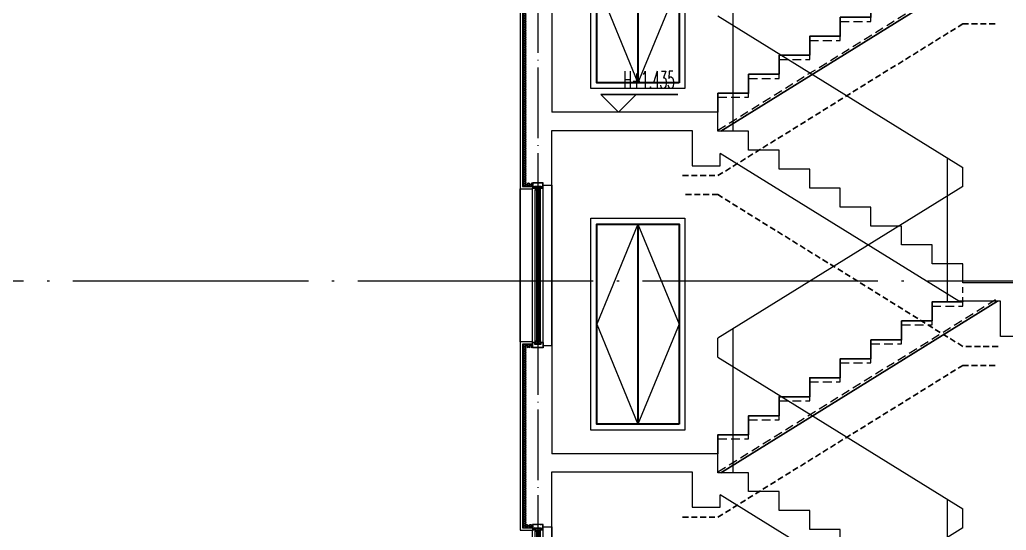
# Model space of a CAD drawing. Extents: x -518115 to 790560, y -210384 to 1628073.
# Drawn here: x 546211 to 554593, y -85843 to -81508 of the extents above; entities that cross this region are included whole.
import ezdxf

# ---------------------------------------------------------------- set-up
doc = ezdxf.new("R2010")
doc.units = 0
doc.header["$LTSCALE"] = 1000
doc.header["$MEASUREMENT"] = 0
doc.linetypes.add('DOTE', pattern=[2.42, 2, -0.2, 0.02, -0.2])
doc.linetypes.add('HIDDEN', pattern=[0.375, 0.25, -0.125])
for name, color, linetype in [('DIM_ELEV', 3, 'Continuous'), ('审核', 1, 'Continuous'), ('看线', 251, 'Continuous'), ('立面-看线', 251, 'Continuous')]:
    doc.layers.add(name, color=color, linetype=linetype)
for name, color, linetype, lineweight in [('DOTE', 19, 'DOTE', 9), ('PUB_HATCH', 8, 'Continuous', 9), ('S_WINDOW', 144, 'Continuous', 15), ('STAIR', 2, 'Continuous', 18), ('内粉刷', 37, 'Continuous', 9), ('立面-普通轮廓', 7, 'Continuous', 18), ('立面-栏杆', 105, 'Continuous', 15), ('立面-窗', 129, 'Continuous', 30), ('立面-窗开启线', 250, 'Continuous', 13), ('细细', 250, 'Continuous', 0)]:
    doc.layers.add(name, color=color, linetype=linetype, lineweight=lineweight)
doc.styles.add('_TCH_DIM', font='SIMPLEX.shx', dxfattribs={"width": 0.7, "bigfont": 'GBCBIG.shx'})
pattern_1 = [(315, (-218910.2607, -140541.0897), (-1.767766953, -1.767766953), []), (315, (-218909.0822, -140541.0897), (-1.767766953, -1.767766953), [])]
pattern_2 = [(315, (-218910.2607, -141979.3279), (-1.767766953, -1.767766953), []), (315, (-218909.0822, -141979.3279), (-1.767766953, -1.767766953), [])]

# ---------------------------------------------------------------- blocks, each defined once
blk = doc.blocks.new('zrszerf')
at = {"layer": '细细'}
h = blk.add_hatch(dxfattribs=at)
h.set_pattern_fill('金属', color=256, style=0)
h.set_pattern_definition(pattern_1)
h.paths.add_polyline_path([(257694.9, 608543.3), (257714.9, 608543.3), (257714.9, 608556.8), (257764.9, 608556.8), (257764.9, 608543.3), (257784.9, 608543.3), (257784.9, 608588.3), (257694.9, 608588.3)])
h.paths.add_polyline_path([(257712.9, 608558.8), (257712.9, 608545.3), (257696.9, 608545.3), (257696.9, 608586.3), (257782.9, 608586.3), (257782.9, 608545.3), (257766.9, 608545.3), (257766.9, 608558.8)], flags=16)
h = blk.add_hatch(dxfattribs=at)
h.set_pattern_fill('金属', color=256, style=0)
h.set_pattern_definition(pattern_1)
h.paths.add_polyline_path([(257762.4, 608554.8), (257762.4, 608529.8), (257750.4, 608529.8), (257750.4, 608539.8), (257729.4, 608539.8), (257729.4, 608529.8), (257717.4, 608529.8), (257717.4, 608554.8)])
h.paths.add_polyline_path([(257719.4, 608552.8), (257719.4, 608531.8), (257727.4, 608531.8), (257727.4, 608541.8), (257752.4, 608541.8), (257752.4, 608531.8), (257760.4, 608531.8), (257760.4, 608552.8)], flags=16)
h = blk.add_hatch(color=256, dxfattribs=at)
edge = h.paths.add_edge_path()
edge.add_line((257735.4, 608539.8), (257735.4, 608527.8))
edge.add_arc((257739.9, 608519.5), 9.44, 61.51755, 118.48245, ccw=False)
edge.add_line((257744.4, 608527.8), (257744.4, 608539.8))
edge.add_arc((257739.9, 608548.1), 9.44, 241.51755, 298.48245, ccw=False)
h = blk.add_hatch(dxfattribs=at)
h.set_pattern_fill('金属', color=256, style=0)
h.set_pattern_definition(pattern_2)
h.paths.add_polyline_path([(257694.9, 607233.3), (257714.9, 607233.3), (257714.9, 607219.8), (257764.9, 607219.8), (257764.9, 607233.3), (257784.9, 607233.3), (257784.9, 607188.3), (257694.9, 607188.3)])
h.paths.add_polyline_path([(257712.9, 607217.8), (257712.9, 607231.3), (257696.9, 607231.3), (257696.9, 607190.3), (257782.9, 607190.3), (257782.9, 607231.3), (257766.9, 607231.3), (257766.9, 607217.8)], flags=16)
h = blk.add_hatch(dxfattribs=at)
h.set_pattern_fill('金属', color=256, style=0)
h.set_pattern_definition(pattern_2)
h.paths.add_polyline_path([(257762.4, 607221.8), (257762.4, 607246.8), (257750.4, 607246.8), (257750.4, 607236.8), (257729.4, 607236.8), (257729.4, 607246.8), (257717.4, 607246.8), (257717.4, 607221.8)])
h.paths.add_polyline_path([(257719.4, 607223.8), (257719.4, 607244.8), (257727.4, 607244.8), (257727.4, 607234.8), (257752.4, 607234.8), (257752.4, 607244.8), (257760.4, 607244.8), (257760.4, 607223.8)], flags=16)
h = blk.add_hatch(color=256, dxfattribs=at)
edge = h.paths.add_edge_path()
edge.add_line((257735.4, 607236.8), (257735.4, 607248.8))
edge.add_arc((257739.9, 607257.1), 9.44, 241.51755, 298.48245)
edge.add_line((257744.4, 607248.8), (257744.4, 607236.8))
edge.add_arc((257739.9, 607228.5), 9.44, 61.51755, 118.48245)
at = {"layer": 'S_WINDOW'}
for p, q in [((257694.9, 607233.3), (257694.9, 608543.3)), ((257717.4, 607246.8), (257717.4, 608529.8)), ((257762.4, 607246.8), (257762.4, 608529.8)), ((257784.9, 607233.3), (257784.9, 608543.3))]:
    blk.add_line(p, q, dxfattribs=at)
for points in [[(257784.9, 608588.3), (257784.9, 608543.3), (257764.9, 608543.3), (257764.9, 608556.8), (257714.9, 608556.8), (257714.9, 608543.3), (257694.9, 608543.3), (257694.9, 608588.3)], [(257782.9, 608586.3), (257782.9, 608545.3), (257766.9, 608545.3), (257766.9, 608558.8), (257712.9, 608558.8), (257712.9, 608545.3), (257696.9, 608545.3), (257696.9, 608586.3)], [(257762.4, 608554.8), (257762.4, 608529.8), (257750.4, 608529.8), (257750.4, 608539.8), (257729.4, 608539.8), (257729.4, 608529.8), (257717.4, 608529.8), (257717.4, 608554.8)], [(257760.4, 608552.8), (257760.4, 608531.8), (257752.4, 608531.8), (257752.4, 608541.8), (257727.4, 608541.8), (257727.4, 608531.8), (257719.4, 608531.8), (257719.4, 608552.8)], [(257784.9, 607188.3), (257784.9, 607233.3), (257764.9, 607233.3), (257764.9, 607219.8), (257714.9, 607219.8), (257714.9, 607233.3), (257694.9, 607233.3), (257694.9, 607188.3)], [(257782.9, 607190.3), (257782.9, 607231.3), (257766.9, 607231.3), (257766.9, 607217.8), (257712.9, 607217.8), (257712.9, 607231.3), (257696.9, 607231.3), (257696.9, 607190.3)], [(257762.4, 607221.8), (257762.4, 607246.8), (257750.4, 607246.8), (257750.4, 607236.8), (257729.4, 607236.8), (257729.4, 607246.8), (257717.4, 607246.8), (257717.4, 607221.8)], [(257760.4, 607223.8), (257760.4, 607244.8), (257752.4, 607244.8), (257752.4, 607234.8), (257727.4, 607234.8), (257727.4, 607244.8), (257719.4, 607244.8), (257719.4, 607223.8)]]:
    blk.add_lwpolyline(points, close=True, dxfattribs=at)
at = {"layer": '细细'}
for points in [[(257729.4, 608529.8), (257729.4, 607246.8)], [(257735.4, 607248.8), (257735.4, 608539.8)], [(257744.4, 607248.8), (257744.4, 608539.8)], [(257750.4, 608529.8), (257750.4, 607246.8)]]:
    blk.add_lwpolyline(points, dxfattribs=at)
for points in [[(257735.4, 608539.8), (257735.4, 608527.8, -0.253805), (257744.4, 608527.8), (257744.4, 608539.8, -0.253805)], [(257735.4, 607236.8), (257735.4, 607248.8, 0.253805), (257744.4, 607248.8), (257744.4, 607236.8, 0.253805)]]:
    blk.add_lwpolyline(points, format="xyb", close=True, dxfattribs=at)
blk = doc.blocks.new('BFGBFBCBVFB')
at = {"layer": '立面-看线'}
h = blk.add_hatch(dxfattribs=at)
h.set_pattern_fill('HONEY', color=256, scale=7)
h.set_pattern_definition([(0, (77469.076, -360831.97), (16.66875, 9.623705), [11.1125, -22.225]), (120, (77469.076, -360831.97), (-16.66874801, 9.62370845), [11.1125, -22.225]), (60, (77469.076, -360831.97), (1.99e-06, 19.24741345), [-22.225, 11.1125])])
h.paths.add_polyline_path([(888492.3, 24615), (888522.3, 24615), (888522.3, 25515), (888577.3, 25515), (888577.3, 25545), (888492.3, 25545)])
h = blk.add_hatch(dxfattribs=at)
h.set_pattern_fill('HONEY', color=256, scale=7)
h.set_pattern_definition([(0, (77469.098, -360831.968), (16.66875, 9.623705), [11.1125, -22.225]), (120, (77469.098, -360831.968), (-16.66874801, 9.62370845), [11.1125, -22.225]), (60, (77469.098, -360831.968), (1.99e-06, 19.24741345), [-22.225, 11.1125])])
h.paths.add_polyline_path([(888492.3, 24615), (888522.3, 24615), (888522.3, 24015), (888577.3, 24015), (888577.3, 23985), (888492.3, 23985)])
at = {"layer": 'PUB_HATCH', "color": 215, "true_color": 0xa953a0}
blk.add_lwpolyline([(888577.3, 25545), (888492.3, 25545), (888492.3, 23985), (888577.3, 23985)], dxfattribs=at)
at = {"layer": 'STAIR', "linetype": 'HIDDEN', "ltscale": 0.3}
blk.add_line((890152.4, 24462.3), (892520.9, 25930), dxfattribs=at)
blk.add_lwpolyline([(890152.4, 24580), (890152.4, 24741.1), (890412.4, 24741.1), (890412.4, 24902.2), (890672.4, 24902.2), (890672.4, 25063.3), (890932.4, 25063.3), (890932.4, 25224.4), (891192.4, 25224.4), (891192.4, 25385.5), (891452.4, 25385.5), (891452.4, 25546.6), (891712.4, 25546.6), (891712.4, 25707.8), (891972.4, 25707.8), (891972.4, 25868.9), (892232.4, 25868.9), (892232.4, 26030)], dxfattribs=at)
at = {"layer": '内粉刷'}
for p, q in [((890152.4, 24615), (888742.3, 24615)), ((888742.3, 24460), (889932.4, 24460)), ((889932.4, 24460), (889932.4, 24160)), ((890172.4, 24160), (890172.4, 24265.3)), ((889932.4, 24160), (890172.4, 24160)), ((894152.4, 23165), (892232.4, 23165))]:
    blk.add_line(p, q, dxfattribs=at)
for points in [[(888577.3, 25565), (888472.3, 25565), (888472.3, 23965), (888577.3, 23965)], [(888667.3, 25535), (888742.3, 25535), (888742.3, 24615)], [(892232.4, 23165), (892232.4, 23326.1), (891972.4, 23326.1), (891972.4, 23487.2), (891712.4, 23487.2), (891712.4, 23648.3), (891452.4, 23648.3), (891452.4, 23809.4), (891192.4, 23809.4), (891192.4, 23970.5), (890932.4, 23970.5), (890932.4, 24131.6), (890672.4, 24131.6), (890672.4, 24292.8), (890412.4, 24292.8), (890412.4, 24453.9), (890152.4, 24453.9), (890152.4, 24615)], [(888667.3, 23995), (888742.3, 23995), (888742.3, 24460)], [(894152.4, 23010), (892792.4, 23010), (892792.4, 22710), (892552.4, 22710), (892552.4, 23010), (892198.2, 23010), (890172.4, 24265.3)]]:
    blk.add_lwpolyline(points, dxfattribs=at)
at = {"layer": '看线'}
for p, q in [((888472.3, 26865), (888472.3, 25565)), ((888742.3, 25535), (888742.3, 26895))]:
    blk.add_line(p, q, dxfattribs=at)
at = {"layer": '看线', "color": 32}
blk.add_line((890176.7, 24453.9), (892526.6, 25910), dxfattribs=at)
blk.add_lwpolyline([(890152.4, 24615), (890152.4, 24776.1), (890412.4, 24776.1), (890412.4, 24937.2), (890672.4, 24937.2), (890672.4, 25098.3), (890932.4, 25098.3), (890932.4, 25259.4), (891192.4, 25259.4), (891192.4, 25420.5), (891452.4, 25420.5), (891452.4, 25581.6), (891712.4, 25581.6), (891712.4, 25742.8), (891972.4, 25742.8), (891972.4, 25903.9), (892232.4, 25903.9), (892232.4, 25910)], dxfattribs=at)
at = {"xscale": -1}
blk.add_blockref('zrszerf', (1146362.2, -581673.3), dxfattribs=at)
blk = doc.blocks.new('GDFGDGHDCAS')
at = {"layer": '立面-普通轮廓'}
blk.add_lwpolyline([(887240.9, 98177.9), (886440.9, 98177.9), (886440.9, 99977.9), (887240.9, 99977.9)], close=True, dxfattribs=at)
at = {"layer": '立面-窗'}
blk.add_line((886840.9, 99927.9), (886840.9, 98227.9), dxfattribs=at)
blk.add_lwpolyline([(887190.9, 98227.9), (886490.9, 98227.9), (886490.9, 99927.9), (887190.9, 99927.9)], close=True, dxfattribs=at)
at = {"layer": '立面-窗开启线', "ltscale": 0.5}
for points in [[(886840.9, 99927.9), (886490.9, 99077.9), (886840.9, 98227.9)], [(886840.9, 99927.9), (887190.9, 99077.9), (886840.9, 98227.9)]]:
    blk.add_lwpolyline(points, dxfattribs=at)

msp = doc.modelspace()

# ---------------------------------------------------------------- linework, layer by layer
at = {"layer": 'DIM_ELEV', "color": 6}
for p, q in [((551147.7, -82143.4), (551803.7, -82143.4)), ((551297.7, -82293.4), (551147.7, -82143.4)), ((551297.7, -82293.4), (551447.7, -82143.4))]:
    msp.add_line(p, q, dxfattribs=at)
at = {"layer": 'DOTE', "linetype": 'DOTE', "ltscale": 0.3}
msp.add_line((550613.3, -73928.4), (550613.3, -98505.4), dxfattribs=at)
at = {"layer": 'DOTE', "linetype": 'DOTE'}
msp.add_line((560763.4, -83728.4), (545286.3, -83728.4), dxfattribs=at)
msp.add_line((560763.4, -83728.4), (545286.3, -83728.4), dxfattribs=at)
at = {"layer": '审核', "color": 58, "linetype": 'HIDDEN', "ltscale": 0.2}
for points in [[(551843.4, -82832.3), (552143.4, -82832.3), (554223.5, -81543.4), (554523.5, -81543.4)], [(554523.4, -84282.3), (554223.4, -84282.3), (552143.4, -82993.4), (551843.4, -82993.4)], [(551843.4, -85732.3), (552143.4, -85732.3), (554223.5, -84443.4), (554523.5, -84443.4)]]:
    msp.add_lwpolyline(points, dxfattribs=at)
at = {"layer": '看线'}
msp.add_line((550733.3, -87173.4), (550733.3, -85813.4), dxfattribs=at)
at = {"layer": '立面-栏杆', "color": 4}
for p, q in [((552273.4, -82132.3), (552273.4, -81232.3)), ((552143.4, -81473.9), (554223.4, -82762.8)), ((552273.4, -82454.5), (552273.4, -81554.5)), ((554093.4, -83582.3), (554093.4, -82682.3)), ((554223.4, -82923.8), (554223.4, -82762.8)), ((554223.4, -82923.8), (552143.4, -84212.2)), ((554093.3, -83904.3), (554093.3, -83004.3)), ((552273.4, -85032.3), (552273.4, -84132.3)), ((552143.4, -84373.9), (552143.4, -84212.2)), ((552143.4, -84373.9), (554223.4, -85662.8)), ((552273.4, -85354.5), (552273.4, -84454.5)), ((554093.4, -86482.3), (554093.4, -85582.3)), ((554223.4, -85823.8), (554223.4, -85662.8)), ((554223.4, -85823.8), (552143.4, -87112.2))]:
    msp.add_line(p, q, dxfattribs=at)

# ---------------------------------------------------------------- block references
for name, p in [('BFGBFBCBVFB', (-338009.1, -106908.2)), ('GDFGDGHDCAS', (-335377.5, -180271.2)), ('BFGBFBCBVFB', (-338009.1, -109808.2)), ('GDFGDGHDCAS', (-335377.5, -183171.2))]:
    msp.add_blockref(name, p)
at = {"xscale": -1}
msp.add_blockref('zrszerf', (808353.2, -694381.7), dxfattribs=at)

# ---------------------------------------------------------------- texts
at = {"layer": 'DIM_ELEV', "color": 7, "style": '_TCH_DIM', "width": 0.494118}
msp.add_text('H+1.435', height=148.75, dxfattribs=at).set_placement((551340.7, -82093.3))

doc.saveas('drawing.dxf')
